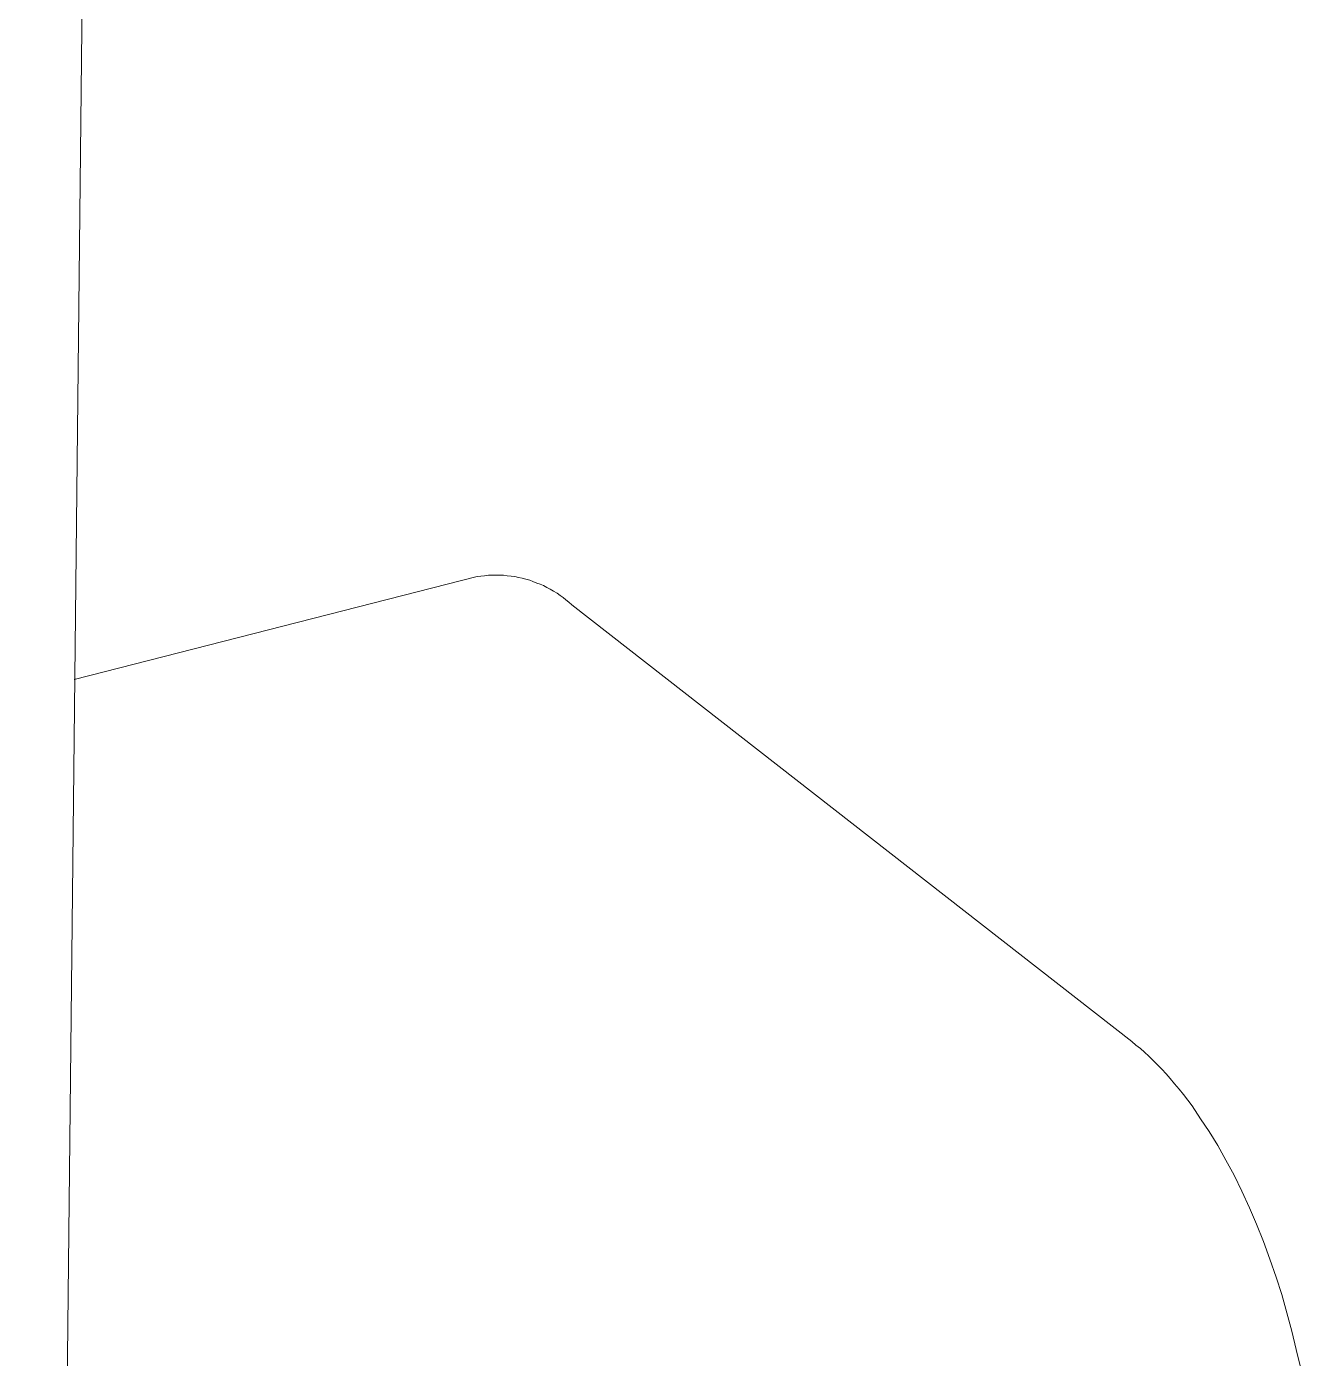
# Model space of a CAD drawing. Header units: inches. Extents: x 48 to 364, y 83 to 304.
# Drawn here: x 151.058 to 152.818, y 132.794 to 134.633 of the extents above; entities that cross this region are included whole.
import ezdxf

# ---------------------------------------------------------------- set-up
doc = ezdxf.new("R2010")
doc.units = ezdxf.units.IN
doc.header["$MEASUREMENT"] = 0
doc.layers.add('DIMS', color=7, linetype='Continuous')

# ---------------------------------------------------------------- blocks, each defined once
blk = doc.blocks.new('block 3370')
at = {"layer": 'DIMS', "color": 7, "lineweight": 18, "true_color": 0xffffff}
blk.add_lwpolyline([(151.8112, 133.8347), (151.8071, 133.8385)], dxfattribs=at)
blk = doc.blocks.new('block 3369')
at = {"layer": 'DIMS'}
blk.add_blockref('block 3370', (0, 0), dxfattribs=at)
blk = doc.blocks.new('block 3368')
at = {"layer": 'DIMS'}
blk.add_blockref('block 3369', (0, 0), dxfattribs=at)
blk = doc.blocks.new('block 3373')
at = {"layer": 'DIMS', "color": 7, "lineweight": 18, "true_color": 0xffffff}
blk.add_lwpolyline([(151.8071, 133.8385), (151.803, 133.8416)], dxfattribs=at)
blk = doc.blocks.new('block 3372')
at = {"layer": 'DIMS'}
blk.add_blockref('block 3373', (0, 0), dxfattribs=at)
blk = doc.blocks.new('block 3371')
at = {"layer": 'DIMS'}
blk.add_blockref('block 3372', (0, 0), dxfattribs=at)
blk = doc.blocks.new('block 3376')
at = {"layer": 'DIMS', "color": 7, "lineweight": 18, "true_color": 0xffffff}
blk.add_lwpolyline([(151.803, 133.8416), (151.7992, 133.8447)], dxfattribs=at)
blk = doc.blocks.new('block 3375')
at = {"layer": 'DIMS'}
blk.add_blockref('block 3376', (0, 0), dxfattribs=at)
blk = doc.blocks.new('block 3374')
at = {"layer": 'DIMS'}
blk.add_blockref('block 3375', (0, 0), dxfattribs=at)
blk = doc.blocks.new('block 3379')
at = {"layer": 'DIMS', "color": 7, "lineweight": 18, "true_color": 0xffffff}
blk.add_lwpolyline([(151.7992, 133.8447), (151.795, 133.8475)], dxfattribs=at)
blk = doc.blocks.new('block 3378')
at = {"layer": 'DIMS'}
blk.add_blockref('block 3379', (0, 0), dxfattribs=at)
blk = doc.blocks.new('block 3377')
at = {"layer": 'DIMS'}
blk.add_blockref('block 3378', (0, 0), dxfattribs=at)
blk = doc.blocks.new('block 3382')
at = {"layer": 'DIMS', "color": 7, "lineweight": 18, "true_color": 0xffffff}
blk.add_lwpolyline([(151.795, 133.8475), (151.7909, 133.8509)], dxfattribs=at)
blk = doc.blocks.new('block 3381')
at = {"layer": 'DIMS'}
blk.add_blockref('block 3382', (0, 0), dxfattribs=at)
blk = doc.blocks.new('block 3380')
at = {"layer": 'DIMS'}
blk.add_blockref('block 3381', (0, 0), dxfattribs=at)
blk = doc.blocks.new('block 3385')
at = {"layer": 'DIMS', "color": 7, "lineweight": 18, "true_color": 0xffffff}
blk.add_lwpolyline([(151.7909, 133.8509), (151.7861, 133.8537)], dxfattribs=at)
blk = doc.blocks.new('block 3384')
at = {"layer": 'DIMS'}
blk.add_blockref('block 3385', (0, 0), dxfattribs=at)
blk = doc.blocks.new('block 3383')
at = {"layer": 'DIMS'}
blk.add_blockref('block 3384', (0, 0), dxfattribs=at)
blk = doc.blocks.new('block 3388')
at = {"layer": 'DIMS', "color": 7, "lineweight": 18, "true_color": 0xffffff}
blk.add_lwpolyline([(151.7861, 133.8537), (151.7813, 133.8564)], dxfattribs=at)
blk = doc.blocks.new('block 3387')
at = {"layer": 'DIMS'}
blk.add_blockref('block 3388', (0, 0), dxfattribs=at)
blk = doc.blocks.new('block 3386')
at = {"layer": 'DIMS'}
blk.add_blockref('block 3387', (0, 0), dxfattribs=at)
blk = doc.blocks.new('block 3391')
at = {"layer": 'DIMS', "color": 7, "lineweight": 18, "true_color": 0xffffff}
blk.add_lwpolyline([(151.7813, 133.8564), (151.7768, 133.8588)], dxfattribs=at)
blk = doc.blocks.new('block 3390')
at = {"layer": 'DIMS'}
blk.add_blockref('block 3391', (0, 0), dxfattribs=at)
blk = doc.blocks.new('block 3389')
at = {"layer": 'DIMS'}
blk.add_blockref('block 3390', (0, 0), dxfattribs=at)
blk = doc.blocks.new('block 3394')
at = {"layer": 'DIMS', "color": 7, "lineweight": 18, "true_color": 0xffffff}
blk.add_lwpolyline([(151.7768, 133.8588), (151.7723, 133.8613)], dxfattribs=at)
blk = doc.blocks.new('block 3393')
at = {"layer": 'DIMS'}
blk.add_blockref('block 3394', (0, 0), dxfattribs=at)
blk = doc.blocks.new('block 3392')
at = {"layer": 'DIMS'}
blk.add_blockref('block 3393', (0, 0), dxfattribs=at)
blk = doc.blocks.new('block 3397')
at = {"layer": 'DIMS', "color": 7, "lineweight": 18, "true_color": 0xffffff}
blk.add_lwpolyline([(151.7723, 133.8613), (151.7675, 133.8633)], dxfattribs=at)
blk = doc.blocks.new('block 3396')
at = {"layer": 'DIMS'}
blk.add_blockref('block 3397', (0, 0), dxfattribs=at)
blk = doc.blocks.new('block 3395')
at = {"layer": 'DIMS'}
blk.add_blockref('block 3396', (0, 0), dxfattribs=at)
blk = doc.blocks.new('block 3400')
at = {"layer": 'DIMS', "color": 7, "lineweight": 18, "true_color": 0xffffff}
blk.add_lwpolyline([(151.7675, 133.8633), (151.7627, 133.8647)], dxfattribs=at)
blk = doc.blocks.new('block 3399')
at = {"layer": 'DIMS'}
blk.add_blockref('block 3400', (0, 0), dxfattribs=at)
blk = doc.blocks.new('block 3398')
at = {"layer": 'DIMS'}
blk.add_blockref('block 3399', (0, 0), dxfattribs=at)
blk = doc.blocks.new('block 3403')
at = {"layer": 'DIMS', "color": 7, "lineweight": 18, "true_color": 0xffffff}
blk.add_lwpolyline([(151.7627, 133.8647), (151.7575, 133.8671)], dxfattribs=at)
blk = doc.blocks.new('block 3402')
at = {"layer": 'DIMS'}
blk.add_blockref('block 3403', (0, 0), dxfattribs=at)
blk = doc.blocks.new('block 3401')
at = {"layer": 'DIMS'}
blk.add_blockref('block 3402', (0, 0), dxfattribs=at)
blk = doc.blocks.new('block 3406')
at = {"layer": 'DIMS', "color": 7, "lineweight": 18, "true_color": 0xffffff}
blk.add_lwpolyline([(151.7575, 133.8671), (151.753, 133.8688)], dxfattribs=at)
blk = doc.blocks.new('block 3405')
at = {"layer": 'DIMS'}
blk.add_blockref('block 3406', (0, 0), dxfattribs=at)
blk = doc.blocks.new('block 3404')
at = {"layer": 'DIMS'}
blk.add_blockref('block 3405', (0, 0), dxfattribs=at)
blk = doc.blocks.new('block 3409')
at = {"layer": 'DIMS', "color": 7, "lineweight": 18, "true_color": 0xffffff}
blk.add_lwpolyline([(151.753, 133.8688), (151.7478, 133.8702)], dxfattribs=at)
blk = doc.blocks.new('block 3408')
at = {"layer": 'DIMS'}
blk.add_blockref('block 3409', (0, 0), dxfattribs=at)
blk = doc.blocks.new('block 3407')
at = {"layer": 'DIMS'}
blk.add_blockref('block 3408', (0, 0), dxfattribs=at)
blk = doc.blocks.new('block 3412')
at = {"layer": 'DIMS', "color": 7, "lineweight": 18, "true_color": 0xffffff}
blk.add_lwpolyline([(151.7478, 133.8702), (151.7427, 133.8716)], dxfattribs=at)
blk = doc.blocks.new('block 3411')
at = {"layer": 'DIMS'}
blk.add_blockref('block 3412', (0, 0), dxfattribs=at)
blk = doc.blocks.new('block 3410')
at = {"layer": 'DIMS'}
blk.add_blockref('block 3411', (0, 0), dxfattribs=at)
blk = doc.blocks.new('block 3415')
at = {"layer": 'DIMS', "color": 7, "lineweight": 18, "true_color": 0xffffff}
blk.add_lwpolyline([(151.7427, 133.8716), (151.7375, 133.8723)], dxfattribs=at)
blk = doc.blocks.new('block 3414')
at = {"layer": 'DIMS'}
blk.add_blockref('block 3415', (0, 0), dxfattribs=at)
blk = doc.blocks.new('block 3413')
at = {"layer": 'DIMS'}
blk.add_blockref('block 3414', (0, 0), dxfattribs=at)
blk = doc.blocks.new('block 3418')
at = {"layer": 'DIMS', "color": 7, "lineweight": 18, "true_color": 0xffffff}
blk.add_lwpolyline([(151.7375, 133.8723), (151.7323, 133.8737)], dxfattribs=at)
blk = doc.blocks.new('block 3417')
at = {"layer": 'DIMS'}
blk.add_blockref('block 3418', (0, 0), dxfattribs=at)
blk = doc.blocks.new('block 3416')
at = {"layer": 'DIMS'}
blk.add_blockref('block 3417', (0, 0), dxfattribs=at)
blk = doc.blocks.new('block 3421')
at = {"layer": 'DIMS', "color": 7, "lineweight": 18, "true_color": 0xffffff}
blk.add_lwpolyline([(151.7323, 133.8737), (151.7272, 133.8743)], dxfattribs=at)
blk = doc.blocks.new('block 3420')
at = {"layer": 'DIMS'}
blk.add_blockref('block 3421', (0, 0), dxfattribs=at)
blk = doc.blocks.new('block 3419')
at = {"layer": 'DIMS'}
blk.add_blockref('block 3420', (0, 0), dxfattribs=at)
blk = doc.blocks.new('block 3424')
at = {"layer": 'DIMS', "color": 7, "lineweight": 18, "true_color": 0xffffff}
blk.add_lwpolyline([(151.7272, 133.8743), (151.722, 133.875)], dxfattribs=at)
blk = doc.blocks.new('block 3423')
at = {"layer": 'DIMS'}
blk.add_blockref('block 3424', (0, 0), dxfattribs=at)
blk = doc.blocks.new('block 3422')
at = {"layer": 'DIMS'}
blk.add_blockref('block 3423', (0, 0), dxfattribs=at)
blk = doc.blocks.new('block 3427')
at = {"layer": 'DIMS', "color": 7, "lineweight": 18, "true_color": 0xffffff}
blk.add_lwpolyline([(151.722, 133.875), (151.7168, 133.8757)], dxfattribs=at)
blk = doc.blocks.new('block 3426')
at = {"layer": 'DIMS'}
blk.add_blockref('block 3427', (0, 0), dxfattribs=at)
blk = doc.blocks.new('block 3425')
at = {"layer": 'DIMS'}
blk.add_blockref('block 3426', (0, 0), dxfattribs=at)
blk = doc.blocks.new('block 3430')
at = {"layer": 'DIMS', "color": 7, "lineweight": 18, "true_color": 0xffffff}
blk.add_lwpolyline([(151.7168, 133.8757), (151.7117, 133.8757)], dxfattribs=at)
blk = doc.blocks.new('block 3429')
at = {"layer": 'DIMS'}
blk.add_blockref('block 3430', (0, 0), dxfattribs=at)
blk = doc.blocks.new('block 3428')
at = {"layer": 'DIMS'}
blk.add_blockref('block 3429', (0, 0), dxfattribs=at)
blk = doc.blocks.new('block 3433')
at = {"layer": 'DIMS', "color": 7, "lineweight": 18, "true_color": 0xffffff}
blk.add_lwpolyline([(151.7117, 133.8757), (151.7065, 133.8757)], dxfattribs=at)
blk = doc.blocks.new('block 3432')
at = {"layer": 'DIMS'}
blk.add_blockref('block 3433', (0, 0), dxfattribs=at)
blk = doc.blocks.new('block 3431')
at = {"layer": 'DIMS'}
blk.add_blockref('block 3432', (0, 0), dxfattribs=at)
blk = doc.blocks.new('block 3436')
at = {"layer": 'DIMS', "color": 7, "lineweight": 18, "true_color": 0xffffff}
blk.add_lwpolyline([(151.7065, 133.8757), (151.701, 133.8757)], dxfattribs=at)
blk = doc.blocks.new('block 3435')
at = {"layer": 'DIMS'}
blk.add_blockref('block 3436', (0, 0), dxfattribs=at)
blk = doc.blocks.new('block 3434')
at = {"layer": 'DIMS'}
blk.add_blockref('block 3435', (0, 0), dxfattribs=at)
blk = doc.blocks.new('block 3439')
at = {"layer": 'DIMS', "color": 7, "lineweight": 18, "true_color": 0xffffff}
blk.add_lwpolyline([(151.701, 133.8757), (151.6962, 133.8757)], dxfattribs=at)
blk = doc.blocks.new('block 3438')
at = {"layer": 'DIMS'}
blk.add_blockref('block 3439', (0, 0), dxfattribs=at)
blk = doc.blocks.new('block 3437')
at = {"layer": 'DIMS'}
blk.add_blockref('block 3438', (0, 0), dxfattribs=at)
blk = doc.blocks.new('block 3442')
at = {"layer": 'DIMS', "color": 7, "lineweight": 18, "true_color": 0xffffff}
blk.add_lwpolyline([(151.6962, 133.8757), (151.6907, 133.875)], dxfattribs=at)
blk = doc.blocks.new('block 3441')
at = {"layer": 'DIMS'}
blk.add_blockref('block 3442', (0, 0), dxfattribs=at)
blk = doc.blocks.new('block 3440')
at = {"layer": 'DIMS'}
blk.add_blockref('block 3441', (0, 0), dxfattribs=at)
blk = doc.blocks.new('block 3445')
at = {"layer": 'DIMS', "color": 7, "lineweight": 18, "true_color": 0xffffff}
blk.add_lwpolyline([(151.6907, 133.875), (151.6855, 133.8743)], dxfattribs=at)
blk = doc.blocks.new('block 3444')
at = {"layer": 'DIMS'}
blk.add_blockref('block 3445', (0, 0), dxfattribs=at)
blk = doc.blocks.new('block 3443')
at = {"layer": 'DIMS'}
blk.add_blockref('block 3444', (0, 0), dxfattribs=at)
blk = doc.blocks.new('block 3448')
at = {"layer": 'DIMS', "color": 7, "lineweight": 18, "true_color": 0xffffff}
blk.add_lwpolyline([(151.6855, 133.8743), (151.6803, 133.8737)], dxfattribs=at)
blk = doc.blocks.new('block 3447')
at = {"layer": 'DIMS'}
blk.add_blockref('block 3448', (0, 0), dxfattribs=at)
blk = doc.blocks.new('block 3446')
at = {"layer": 'DIMS'}
blk.add_blockref('block 3447', (0, 0), dxfattribs=at)
blk = doc.blocks.new('block 3625')
at = {"layer": 'DIMS', "color": 7, "lineweight": 18, "true_color": 0xffffff}
blk.add_lwpolyline([(152.8175, 132.7816), (152.8117, 132.8064)], dxfattribs=at)
blk = doc.blocks.new('block 3624')
at = {"layer": 'DIMS'}
blk.add_blockref('block 3625', (0, 0), dxfattribs=at)
blk = doc.blocks.new('block 3623')
at = {"layer": 'DIMS'}
blk.add_blockref('block 3624', (0, 0), dxfattribs=at)
blk = doc.blocks.new('block 3628')
at = {"layer": 'DIMS', "color": 7, "lineweight": 18, "true_color": 0xffffff}
blk.add_lwpolyline([(152.8117, 132.8064), (152.8058, 132.8315)], dxfattribs=at)
blk = doc.blocks.new('block 3627')
at = {"layer": 'DIMS'}
blk.add_blockref('block 3628', (0, 0), dxfattribs=at)
blk = doc.blocks.new('block 3626')
at = {"layer": 'DIMS'}
blk.add_blockref('block 3627', (0, 0), dxfattribs=at)
blk = doc.blocks.new('block 3631')
at = {"layer": 'DIMS', "color": 7, "lineweight": 18, "true_color": 0xffffff}
blk.add_lwpolyline([(152.8058, 132.8315), (152.7989, 132.8567)], dxfattribs=at)
blk = doc.blocks.new('block 3630')
at = {"layer": 'DIMS'}
blk.add_blockref('block 3631', (0, 0), dxfattribs=at)
blk = doc.blocks.new('block 3629')
at = {"layer": 'DIMS'}
blk.add_blockref('block 3630', (0, 0), dxfattribs=at)
blk = doc.blocks.new('block 3634')
at = {"layer": 'DIMS', "color": 7, "lineweight": 18, "true_color": 0xffffff}
blk.add_lwpolyline([(152.7989, 132.8567), (152.7921, 132.8822)], dxfattribs=at)
blk = doc.blocks.new('block 3633')
at = {"layer": 'DIMS'}
blk.add_blockref('block 3634', (0, 0), dxfattribs=at)
blk = doc.blocks.new('block 3632')
at = {"layer": 'DIMS'}
blk.add_blockref('block 3633', (0, 0), dxfattribs=at)
blk = doc.blocks.new('block 3637')
at = {"layer": 'DIMS', "color": 7, "lineweight": 18, "true_color": 0xffffff}
blk.add_lwpolyline([(152.7921, 132.8822), (152.7841, 132.9063)], dxfattribs=at)
blk = doc.blocks.new('block 3636')
at = {"layer": 'DIMS'}
blk.add_blockref('block 3637', (0, 0), dxfattribs=at)
blk = doc.blocks.new('block 3635')
at = {"layer": 'DIMS'}
blk.add_blockref('block 3636', (0, 0), dxfattribs=at)
blk = doc.blocks.new('block 3640')
at = {"layer": 'DIMS', "color": 7, "lineweight": 18, "true_color": 0xffffff}
blk.add_lwpolyline([(152.7841, 132.9063), (152.7755, 132.9311)], dxfattribs=at)
blk = doc.blocks.new('block 3639')
at = {"layer": 'DIMS'}
blk.add_blockref('block 3640', (0, 0), dxfattribs=at)
blk = doc.blocks.new('block 3638')
at = {"layer": 'DIMS'}
blk.add_blockref('block 3639', (0, 0), dxfattribs=at)
blk = doc.blocks.new('block 3643')
at = {"layer": 'DIMS', "color": 7, "lineweight": 18, "true_color": 0xffffff}
blk.add_lwpolyline([(152.7755, 132.9311), (152.7666, 132.9555)], dxfattribs=at)
blk = doc.blocks.new('block 3642')
at = {"layer": 'DIMS'}
blk.add_blockref('block 3643', (0, 0), dxfattribs=at)
blk = doc.blocks.new('block 3641')
at = {"layer": 'DIMS'}
blk.add_blockref('block 3642', (0, 0), dxfattribs=at)
blk = doc.blocks.new('block 3646')
at = {"layer": 'DIMS', "color": 7, "lineweight": 18, "true_color": 0xffffff}
blk.add_lwpolyline([(152.7666, 132.9555), (152.7569, 132.9793)], dxfattribs=at)
blk = doc.blocks.new('block 3645')
at = {"layer": 'DIMS'}
blk.add_blockref('block 3646', (0, 0), dxfattribs=at)
blk = doc.blocks.new('block 3644')
at = {"layer": 'DIMS'}
blk.add_blockref('block 3645', (0, 0), dxfattribs=at)
blk = doc.blocks.new('block 3649')
at = {"layer": 'DIMS', "color": 7, "lineweight": 18, "true_color": 0xffffff}
blk.add_lwpolyline([(152.7569, 132.9793), (152.7473, 133.002)], dxfattribs=at)
blk = doc.blocks.new('block 3648')
at = {"layer": 'DIMS'}
blk.add_blockref('block 3649', (0, 0), dxfattribs=at)
blk = doc.blocks.new('block 3647')
at = {"layer": 'DIMS'}
blk.add_blockref('block 3648', (0, 0), dxfattribs=at)
blk = doc.blocks.new('block 3652')
at = {"layer": 'DIMS', "color": 7, "lineweight": 18, "true_color": 0xffffff}
blk.add_lwpolyline([(152.7473, 133.002), (152.7369, 133.0251)], dxfattribs=at)
blk = doc.blocks.new('block 3651')
at = {"layer": 'DIMS'}
blk.add_blockref('block 3652', (0, 0), dxfattribs=at)
blk = doc.blocks.new('block 3650')
at = {"layer": 'DIMS'}
blk.add_blockref('block 3651', (0, 0), dxfattribs=at)
blk = doc.blocks.new('block 3655')
at = {"layer": 'DIMS', "color": 7, "lineweight": 18, "true_color": 0xffffff}
blk.add_lwpolyline([(152.7369, 133.0251), (152.7259, 133.0468)], dxfattribs=at)
blk = doc.blocks.new('block 3654')
at = {"layer": 'DIMS'}
blk.add_blockref('block 3655', (0, 0), dxfattribs=at)
blk = doc.blocks.new('block 3653')
at = {"layer": 'DIMS'}
blk.add_blockref('block 3654', (0, 0), dxfattribs=at)
blk = doc.blocks.new('block 3658')
at = {"layer": 'DIMS', "color": 7, "lineweight": 18, "true_color": 0xffffff}
blk.add_lwpolyline([(152.7259, 133.0468), (152.7145, 133.0678)], dxfattribs=at)
blk = doc.blocks.new('block 3657')
at = {"layer": 'DIMS'}
blk.add_blockref('block 3658', (0, 0), dxfattribs=at)
blk = doc.blocks.new('block 3656')
at = {"layer": 'DIMS'}
blk.add_blockref('block 3657', (0, 0), dxfattribs=at)
blk = doc.blocks.new('block 3661')
at = {"layer": 'DIMS', "color": 7, "lineweight": 18, "true_color": 0xffffff}
blk.add_lwpolyline([(152.7145, 133.0678), (152.7035, 133.0878)], dxfattribs=at)
blk = doc.blocks.new('block 3660')
at = {"layer": 'DIMS'}
blk.add_blockref('block 3661', (0, 0), dxfattribs=at)
blk = doc.blocks.new('block 3659')
at = {"layer": 'DIMS'}
blk.add_blockref('block 3660', (0, 0), dxfattribs=at)
blk = doc.blocks.new('block 3664')
at = {"layer": 'DIMS', "color": 7, "lineweight": 18, "true_color": 0xffffff}
blk.add_lwpolyline([(152.7035, 133.0878), (152.6918, 133.1071)], dxfattribs=at)
blk = doc.blocks.new('block 3663')
at = {"layer": 'DIMS'}
blk.add_blockref('block 3664', (0, 0), dxfattribs=at)
blk = doc.blocks.new('block 3662')
at = {"layer": 'DIMS'}
blk.add_blockref('block 3663', (0, 0), dxfattribs=at)
blk = doc.blocks.new('block 3667')
at = {"layer": 'DIMS', "color": 7, "lineweight": 18, "true_color": 0xffffff}
blk.add_lwpolyline([(152.6918, 133.1071), (152.6797, 133.125)], dxfattribs=at)
blk = doc.blocks.new('block 3666')
at = {"layer": 'DIMS'}
blk.add_blockref('block 3667', (0, 0), dxfattribs=at)
blk = doc.blocks.new('block 3665')
at = {"layer": 'DIMS'}
blk.add_blockref('block 3666', (0, 0), dxfattribs=at)
blk = doc.blocks.new('block 3670')
at = {"layer": 'DIMS', "color": 7, "lineweight": 18, "true_color": 0xffffff}
blk.add_lwpolyline([(152.6797, 133.125), (152.668, 133.1426)], dxfattribs=at)
blk = doc.blocks.new('block 3669')
at = {"layer": 'DIMS'}
blk.add_blockref('block 3670', (0, 0), dxfattribs=at)
blk = doc.blocks.new('block 3668')
at = {"layer": 'DIMS'}
blk.add_blockref('block 3669', (0, 0), dxfattribs=at)
blk = doc.blocks.new('block 3673')
at = {"layer": 'DIMS', "color": 7, "lineweight": 18, "true_color": 0xffffff}
blk.add_lwpolyline([(152.668, 133.1426), (152.6563, 133.1585)], dxfattribs=at)
blk = doc.blocks.new('block 3672')
at = {"layer": 'DIMS'}
blk.add_blockref('block 3673', (0, 0), dxfattribs=at)
blk = doc.blocks.new('block 3671')
at = {"layer": 'DIMS'}
blk.add_blockref('block 3672', (0, 0), dxfattribs=at)
blk = doc.blocks.new('block 3676')
at = {"layer": 'DIMS', "color": 7, "lineweight": 18, "true_color": 0xffffff}
blk.add_lwpolyline([(152.6563, 133.1585), (152.6501, 133.166)], dxfattribs=at)
blk = doc.blocks.new('block 3675')
at = {"layer": 'DIMS'}
blk.add_blockref('block 3676', (0, 0), dxfattribs=at)
blk = doc.blocks.new('block 3674')
at = {"layer": 'DIMS'}
blk.add_blockref('block 3675', (0, 0), dxfattribs=at)
blk = doc.blocks.new('block 3679')
at = {"layer": 'DIMS', "color": 7, "lineweight": 18, "true_color": 0xffffff}
blk.add_lwpolyline([(152.6501, 133.166), (152.6439, 133.1733)], dxfattribs=at)
blk = doc.blocks.new('block 3678')
at = {"layer": 'DIMS'}
blk.add_blockref('block 3679', (0, 0), dxfattribs=at)
blk = doc.blocks.new('block 3677')
at = {"layer": 'DIMS'}
blk.add_blockref('block 3678', (0, 0), dxfattribs=at)
blk = doc.blocks.new('block 3682')
at = {"layer": 'DIMS', "color": 7, "lineweight": 18, "true_color": 0xffffff}
blk.add_lwpolyline([(152.6439, 133.1733), (152.6377, 133.1805)], dxfattribs=at)
blk = doc.blocks.new('block 3681')
at = {"layer": 'DIMS'}
blk.add_blockref('block 3682', (0, 0), dxfattribs=at)
blk = doc.blocks.new('block 3680')
at = {"layer": 'DIMS'}
blk.add_blockref('block 3681', (0, 0), dxfattribs=at)
blk = doc.blocks.new('block 3685')
at = {"layer": 'DIMS', "color": 7, "lineweight": 18, "true_color": 0xffffff}
blk.add_lwpolyline([(152.6377, 133.1805), (152.6322, 133.187)], dxfattribs=at)
blk = doc.blocks.new('block 3684')
at = {"layer": 'DIMS'}
blk.add_blockref('block 3685', (0, 0), dxfattribs=at)
blk = doc.blocks.new('block 3683')
at = {"layer": 'DIMS'}
blk.add_blockref('block 3684', (0, 0), dxfattribs=at)
blk = doc.blocks.new('block 3688')
at = {"layer": 'DIMS', "color": 7, "lineweight": 18, "true_color": 0xffffff}
blk.add_lwpolyline([(152.6322, 133.187), (152.6263, 133.1936)], dxfattribs=at)
blk = doc.blocks.new('block 3687')
at = {"layer": 'DIMS'}
blk.add_blockref('block 3688', (0, 0), dxfattribs=at)
blk = doc.blocks.new('block 3686')
at = {"layer": 'DIMS'}
blk.add_blockref('block 3687', (0, 0), dxfattribs=at)
blk = doc.blocks.new('block 3691')
at = {"layer": 'DIMS', "color": 7, "lineweight": 18, "true_color": 0xffffff}
blk.add_lwpolyline([(152.6263, 133.1936), (152.6198, 133.1998)], dxfattribs=at)
blk = doc.blocks.new('block 3690')
at = {"layer": 'DIMS'}
blk.add_blockref('block 3691', (0, 0), dxfattribs=at)
blk = doc.blocks.new('block 3689')
at = {"layer": 'DIMS'}
blk.add_blockref('block 3690', (0, 0), dxfattribs=at)
blk = doc.blocks.new('block 3694')
at = {"layer": 'DIMS', "color": 7, "lineweight": 18, "true_color": 0xffffff}
blk.add_lwpolyline([(152.6198, 133.1998), (152.6139, 133.206)], dxfattribs=at)
blk = doc.blocks.new('block 3693')
at = {"layer": 'DIMS'}
blk.add_blockref('block 3694', (0, 0), dxfattribs=at)
blk = doc.blocks.new('block 3692')
at = {"layer": 'DIMS'}
blk.add_blockref('block 3693', (0, 0), dxfattribs=at)
blk = doc.blocks.new('block 3697')
at = {"layer": 'DIMS', "color": 7, "lineweight": 18, "true_color": 0xffffff}
blk.add_lwpolyline([(152.6139, 133.206), (152.6081, 133.2115)], dxfattribs=at)
blk = doc.blocks.new('block 3696')
at = {"layer": 'DIMS'}
blk.add_blockref('block 3697', (0, 0), dxfattribs=at)
blk = doc.blocks.new('block 3695')
at = {"layer": 'DIMS'}
blk.add_blockref('block 3696', (0, 0), dxfattribs=at)
blk = doc.blocks.new('block 3700')
at = {"layer": 'DIMS', "color": 7, "lineweight": 18, "true_color": 0xffffff}
blk.add_lwpolyline([(152.6081, 133.2115), (152.6022, 133.217)], dxfattribs=at)
blk = doc.blocks.new('block 3699')
at = {"layer": 'DIMS'}
blk.add_blockref('block 3700', (0, 0), dxfattribs=at)
blk = doc.blocks.new('block 3698')
at = {"layer": 'DIMS'}
blk.add_blockref('block 3699', (0, 0), dxfattribs=at)
blk = doc.blocks.new('block 3703')
at = {"layer": 'DIMS', "color": 7, "lineweight": 18, "true_color": 0xffffff}
blk.add_lwpolyline([(152.6022, 133.217), (152.5967, 133.2218)], dxfattribs=at)
blk = doc.blocks.new('block 3702')
at = {"layer": 'DIMS'}
blk.add_blockref('block 3703', (0, 0), dxfattribs=at)
blk = doc.blocks.new('block 3701')
at = {"layer": 'DIMS'}
blk.add_blockref('block 3702', (0, 0), dxfattribs=at)
blk = doc.blocks.new('block 3706')
at = {"layer": 'DIMS', "color": 7, "lineweight": 18, "true_color": 0xffffff}
blk.add_lwpolyline([(152.5967, 133.2218), (152.5905, 133.2267)], dxfattribs=at)
blk = doc.blocks.new('block 3705')
at = {"layer": 'DIMS'}
blk.add_blockref('block 3706', (0, 0), dxfattribs=at)
blk = doc.blocks.new('block 3704')
at = {"layer": 'DIMS'}
blk.add_blockref('block 3705', (0, 0), dxfattribs=at)
blk = doc.blocks.new('block 3709')
at = {"layer": 'DIMS', "color": 7, "lineweight": 18, "true_color": 0xffffff}
blk.add_lwpolyline([(152.5905, 133.2267), (152.5847, 133.2315)], dxfattribs=at)
blk = doc.blocks.new('block 3708')
at = {"layer": 'DIMS'}
blk.add_blockref('block 3709', (0, 0), dxfattribs=at)
blk = doc.blocks.new('block 3707')
at = {"layer": 'DIMS'}
blk.add_blockref('block 3708', (0, 0), dxfattribs=at)
blk = doc.blocks.new('block 3712')
at = {"layer": 'DIMS', "color": 7, "lineweight": 18, "true_color": 0xffffff}
blk.add_lwpolyline([(152.5847, 133.2315), (151.8112, 133.8347)], dxfattribs=at)
blk = doc.blocks.new('block 3711')
at = {"layer": 'DIMS'}
blk.add_blockref('block 3712', (0, 0), dxfattribs=at)
blk = doc.blocks.new('block 3710')
at = {"layer": 'DIMS'}
blk.add_blockref('block 3711', (0, 0), dxfattribs=at)
blk = doc.blocks.new('block 4378')
at = {"layer": 'DIMS', "color": 7, "lineweight": 18, "true_color": 0xffffff}
blk.add_lwpolyline([(151.1239, 133.7317), (151.6803, 133.8737)], dxfattribs=at)
blk = doc.blocks.new('block 4377')
at = {"layer": 'DIMS'}
blk.add_blockref('block 4378', (0, 0), dxfattribs=at)
blk = doc.blocks.new('block 4376')
at = {"layer": 'DIMS'}
blk.add_blockref('block 4377', (0, 0), dxfattribs=at)
blk = doc.blocks.new('block 4390')
at = {"layer": 'DIMS', "color": 7, "lineweight": 18, "true_color": 0xffffff}
blk.add_lwpolyline([(151.3541, 155.2291), (151.0581, 127.5033)], dxfattribs=at)
blk = doc.blocks.new('block 4389')
at = {"layer": 'DIMS'}
blk.add_blockref('block 4390', (0, 0), dxfattribs=at)
blk = doc.blocks.new('block 4388')
at = {"layer": 'DIMS'}
blk.add_blockref('block 4389', (0, 0), dxfattribs=at)

msp = doc.modelspace()

# ---------------------------------------------------------------- block references
at = {"layer": 'DIMS'}
for name in ['block 4388', 'block 4376', 'block 3446', 'block 3443', 'block 3440', 'block 3437', 'block 3434', 'block 3431', 'block 3428', 'block 3425', 'block 3422', 'block 3419', 'block 3416', 'block 3413', 'block 3410', 'block 3407', 'block 3404', 'block 3401', 'block 3398', 'block 3395', 'block 3392', 'block 3389', 'block 3386', 'block 3383', 'block 3380', 'block 3377', 'block 3374', 'block 3371', 'block 3368', 'block 3710', 'block 3707', 'block 3704', 'block 3701', 'block 3698', 'block 3695', 'block 3692', 'block 3689', 'block 3686', 'block 3683', 'block 3680', 'block 3677', 'block 3674', 'block 3671', 'block 3668', 'block 3665', 'block 3662', 'block 3659', 'block 3656', 'block 3653', 'block 3650', 'block 3647', 'block 3644', 'block 3641', 'block 3638', 'block 3635', 'block 3632', 'block 3629', 'block 3626', 'block 3623']:
    msp.add_blockref(name, (0, 0), dxfattribs=at)

doc.saveas('drawing.dxf')
